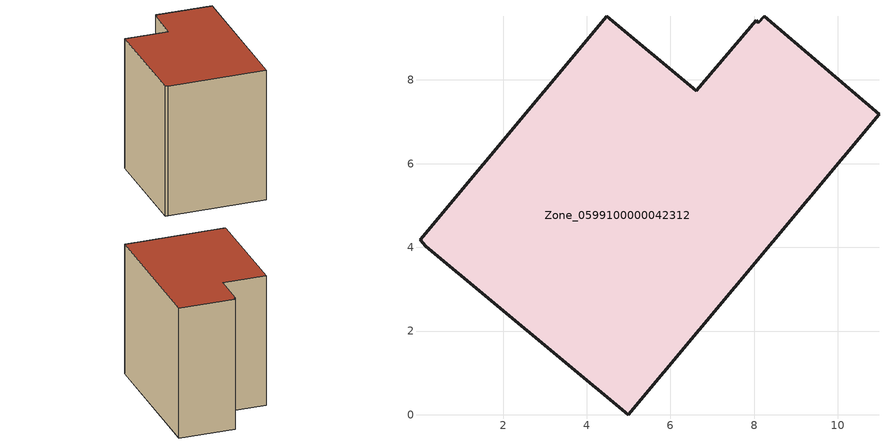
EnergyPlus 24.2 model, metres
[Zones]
Zone_0599100000042312
 floor ground (C_G): 4.48,9.52 6.62,7.74 8.05,9.42 8.11,9.37 8.24,9.52 10.98,7.18 4.99,0 0.15,4.03 0.03,4.18 z0
 wall outside (C_F): 4.99,0 10.98,7.18 8.24,9.52 8.11,9.37 8.05,9.42 6.62,7.74 4.48,9.52 0.03,4.18 0.15,4.03 4.99,0 z0:8.7
 roof outside (C_R): 8.05,9.42 6.62,7.74 4.48,9.52 0.03,4.18 0.15,4.03 4.99,0 10.98,7.18 8.24,9.52 8.11,9.37 z8.7
[BUILDING]
Pand.0599100000042312: North Axis=0; Terrain=City; Loads Convergence Tolerance Value=0.04; Temperature Convergence Tolerance Value=0.4; Solar Distribution=FullExterior; Maximum Number of Warmup Days=25; Minimum Number of Warmup Days=1
[Site:Location]
Rotterdam.The.Hague.AP_ZH_NLD Design_Conditions: Latitude=51.96; Longitude=4.45; Time Zone=1; Elevation=-4.5
[SITE:GROUNDTEMPERATURE:BUILDINGSURFACE]
18, 18, 18, 18, 18, 18, 18, 18, 18, 18, 18, 18
[MATERIAL] Thermal Absorptance=0.9; Solar Absorptance=0.7; Visible Absorptance=0.7
Name | Roughness | Thickness | Conductivity | Density | Specific Heat
G.TI.1946 | MediumSmooth | 0.15 | 1 | 540 | 1210
F.TI.1946 | Rough | 0.3 | 0.857143 | 1920 | 840
R.TI.1946 | MediumRough | 0.2 | 0.1 | 1500 | 1000
[CONSTRUCTION]
C_G: G.TI.1946
C_F: F.TI.1946
C_R: R.TI.1946
[ZONE]
Zone_0599100000042312: Type=1; Multiplier=1; Ceiling Height=Autocalculate; Volume=Autocalculate; Floor Area=autocalculate; Part of Total Floor Area=Yes
[ZONEINFILTRATION:DESIGNFLOWRATE]
Infil_Zone_0599100000042312: Zone or ZoneList or Space or SpaceList=Zone_0599100000042312; Schedule=AlwaysOn; Design Flow Rate Calculation Method=Flow/Area; Flow Rate per Floor Area=0.003; Constant Term Coefficient=1; Temperature Term Coefficient=0; Velocity Term Coefficient=0; Velocity Squared Term Coefficient=0
[HVACTEMPLATE:ZONE:IDEALLOADSAIRSYSTEM]
Zone_0599100000042312: Maximum Heating Supply Air Temperature=50; Minimum Cooling Supply Air Temperature=13; Maximum Heating Supply Air Humidity Ratio=0.0156; Minimum Cooling Supply Air Humidity Ratio=0.0077; Heating Limit=NoLimit; Cooling Limit=NoLimit; Dehumidification Control Type=ConstantSensibleHeatRatio; Cooling Sensible Heat Ratio=0.7; Dehumidification Setpoint=60; Humidification Control Type=None; Humidification Setpoint=30; Outdoor Air Method=None; Outdoor Air Flow Rate per Person=0.00944; Outdoor Air Flow Rate per Zone Floor Area=0; Outdoor Air Flow Rate per Zone=0; Demand Controlled Ventilation Type=None; Outdoor Air Economizer Type=NoEconomizer; Heat Recovery Type=None; Sensible Heat Recovery Effectiveness=0.7; Latent Heat Recovery Effectiveness=0.65
[ZONECONTROL:THERMOSTAT]
ThermostatControl_Zone_0599100000042312: Zone or ZoneList=Zone_0599100000042312; Control Type Schedule=DualSetpointControlType; Control 1=Thermostat_Zone_0599100000042312; Temperature Difference Between Cutout And Setpoint=0
[THERMOSTATSETPOINT:DUALSETPOINT]
Thermostat_Zone_0599100000042312: Heating Setpoint Temperature Schedule=HeatingSetpoint_Zone_0599100000042312; Cooling Setpoint Temperature Schedule=CoolingSetpoint_Zone_0599100000042312
[SCHEDULE:COMPACT]
HeatingSetpoint_Zone_0599100000042312: Through: 12/31, For: AllDays, Until: 24:00, 21
CoolingSetpoint_Zone_0599100000042312: Through: 12/31, For: AllDays, Until: 24:00, 24
DualSetpointControlType: Through: 12/31, For: AllDays, Until: 24:00, 4
AlwaysOn: Through: 12/31, For: AllDays, Until: 24:00, 1
